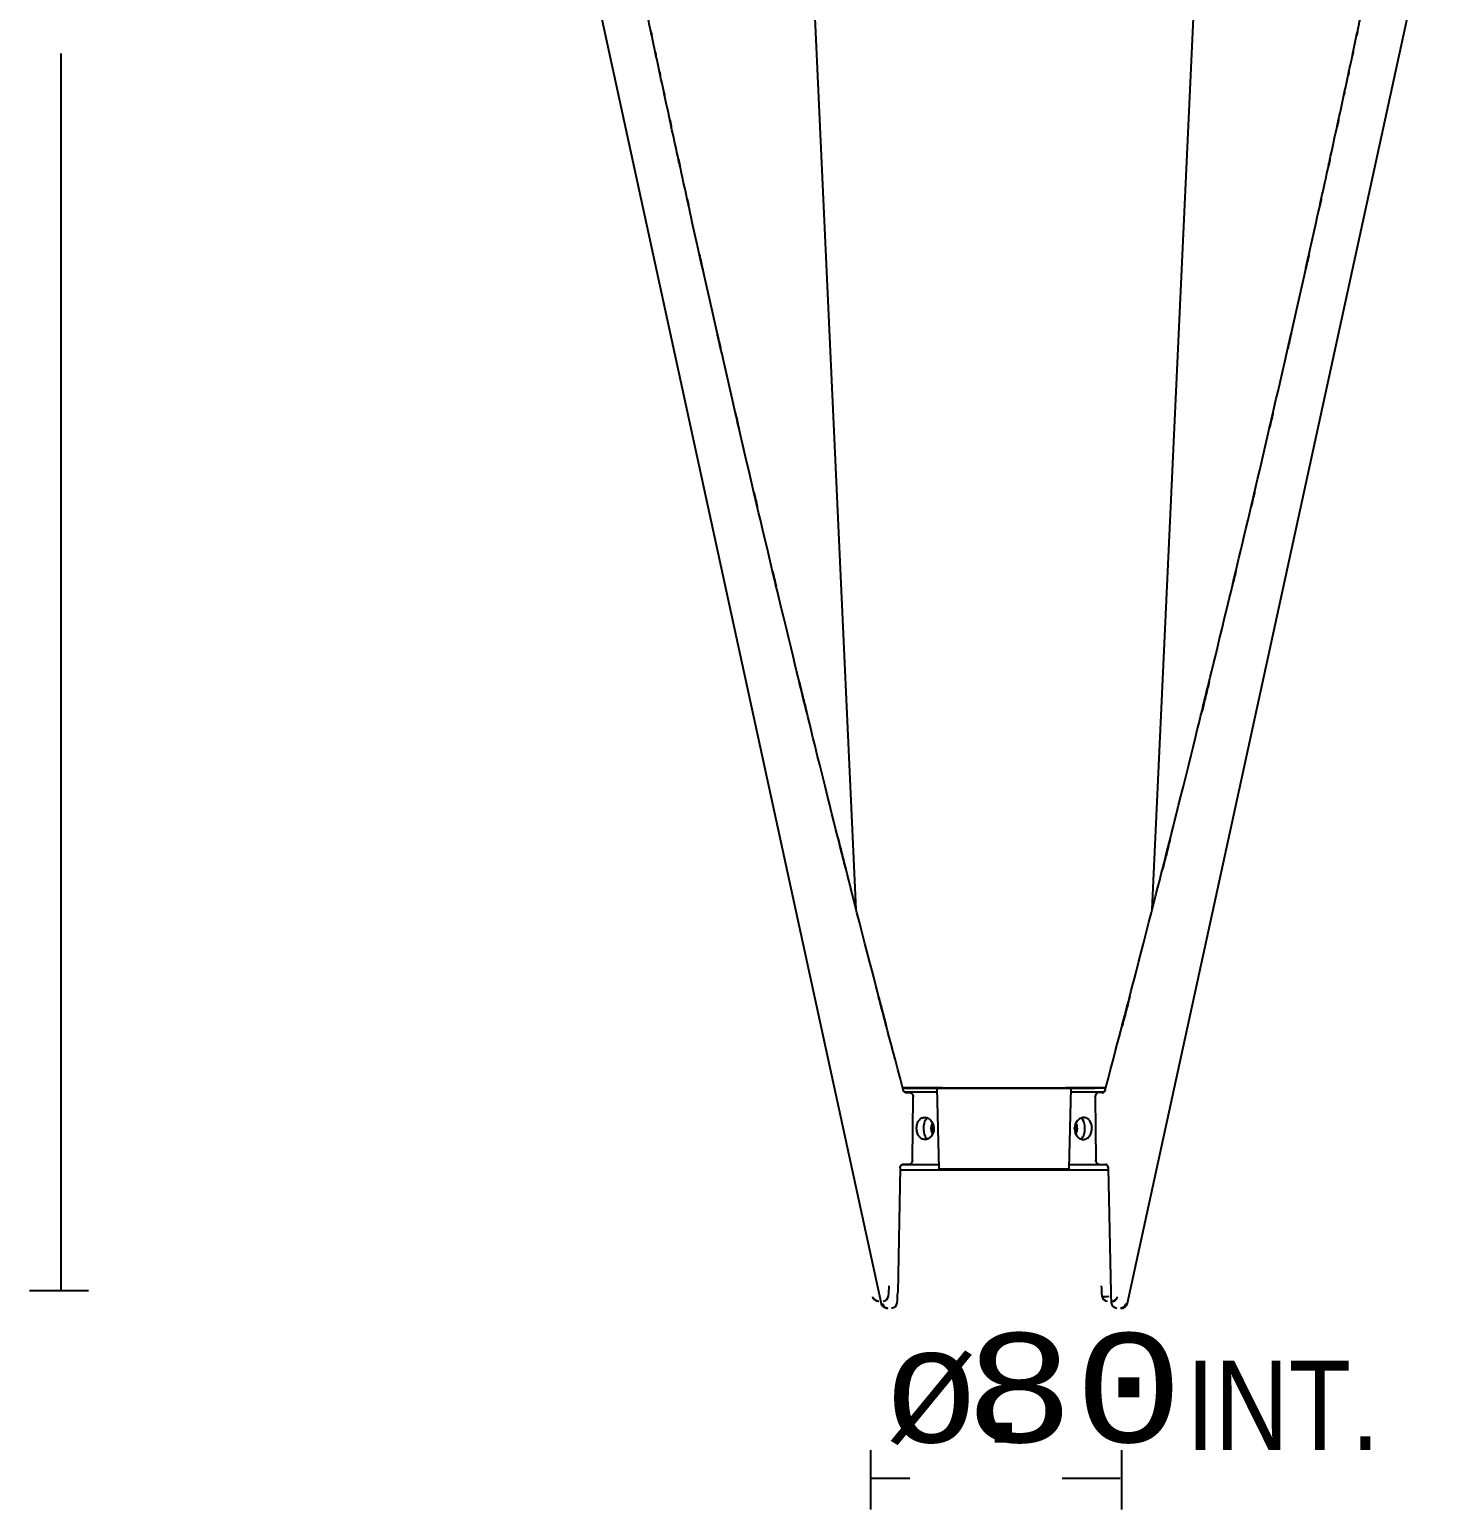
# Model space of a CAD drawing. Extents: x 56 to 129, y 48 to 232.
# Drawn here: x 60.1 to 115.7, y 48.2 to 106.8 of the extents above; entities that cross this region are included whole.
import ezdxf

# ---------------------------------------------------------------- set-up
doc = ezdxf.new("R2010")
doc.units = 0
doc.layers.add('LIVELLO_1', color=160, linetype='Continuous')
doc.styles.add('STD', font='txt')

# ---------------------------------------------------------------- blocks, each defined once
blk = doc.blocks.new('AI9-BLK1')
at = {"layer": 'LIVELLO_1'}
h = blk.add_hatch(color=7, dxfattribs=at)
h.dxf.hatch_style = 2
edge = h.paths.add_edge_path()
edge.add_spline(control_points=[(1.643, -83.275), (1.656, -83.142), (1.663, -83.009), (1.666, -82.874)], knot_values=[0, 0, 0, 0, 1, 1, 1, 1], degree=3, periodic=0)
h = blk.add_hatch(color=7, dxfattribs=at)
h.dxf.hatch_style = 2
edge = h.paths.add_edge_path()
edge.add_spline(control_points=[(10.062, -82.874), (10.064, -83.009), (10.07, -83.142), (10.083, -83.275)], knot_values=[0, 0, 0, 0, 1, 1, 1, 1], degree=3, periodic=0)
h = blk.add_hatch(color=7, dxfattribs=at)
h.dxf.hatch_style = 2
edge = h.paths.add_edge_path()
edge.add_spline(control_points=[(1.264, -83.494), (1.252, -83.492), (1.243, -83.491), (1.234, -83.489), (1.219, -83.489), (1.208, -83.487), (1.195, -83.484), (1.178, -83.48), (1.161, -83.474), (1.146, -83.466), (1.129, -83.458), (1.114, -83.449), (1.1, -83.438), (1.085, -83.427), (1.073, -83.415), (1.061, -83.4), (1.05, -83.385), (1.04, -83.37), (1.033, -83.355), (1.025, -83.336), (1.019, -83.32), (1.015, -83.304)], knot_values=[0, 0, 0, 0, 1, 1, 1, 2, 2, 2, 3, 3, 3, 4, 4, 4, 5, 5, 5, 6, 6, 6, 7, 7, 7, 7], degree=3, periodic=0)
h = blk.add_hatch(color=7, dxfattribs=at)
h.dxf.hatch_style = 2
edge = h.paths.add_edge_path()
edge.add_spline(control_points=[(1.424, -83.487), (1.539, -83.478), (1.63, -83.389), (1.643, -83.275)], knot_values=[0, 0, 0, 0, 1, 1, 1, 1], degree=3, periodic=0)
h = blk.add_hatch(color=7, dxfattribs=at)
h.dxf.hatch_style = 2
h.paths.add_polyline_path([(10.083, -83.275), (10.084, -83.275), (10.084, -83.276), (10.084, -83.278), (10.085, -83.278), (10.085, -83.279), (10.087, -83.279), (10.087, -83.281), (10.089, -83.282), (10.09, -83.282), (10.093, -83.284), (10.096, -83.287), (10.098, -83.289), (10.106, -83.291), (10.118, -83.294), (10.141, -83.298), (10.17, -83.299), (10.214, -83.301), (10.313, -83.297), (10.367, -83.29)], is_closed=False)
h = blk.add_hatch(color=7, dxfattribs=at)
h.dxf.hatch_style = 2
edge = h.paths.add_edge_path()
edge.add_spline(control_points=[(10.083, -83.275), (10.096, -83.389), (10.187, -83.478), (10.301, -83.487)], knot_values=[0, 0, 0, 0, 1, 1, 1, 1], degree=3, periodic=0)
h = blk.add_hatch(color=7, dxfattribs=at)
h.dxf.hatch_style = 2
edge = h.paths.add_edge_path()
edge.add_spline(control_points=[(10.462, -83.494), (10.472, -83.492), (10.483, -83.491), (10.493, -83.489), (10.507, -83.489), (10.519, -83.487), (10.532, -83.484), (10.548, -83.48), (10.564, -83.474), (10.581, -83.466), (10.597, -83.458), (10.612, -83.449), (10.626, -83.438), (10.64, -83.427), (10.654, -83.415), (10.665, -83.4), (10.675, -83.385), (10.686, -83.37), (10.694, -83.355), (10.701, -83.336), (10.707, -83.32), (10.711, -83.304)], knot_values=[0, 0, 0, 0, 1, 1, 1, 2, 2, 2, 3, 3, 3, 4, 4, 4, 5, 5, 5, 6, 6, 6, 7, 7, 7, 7], degree=3, periodic=0)
at = {"layer": 'LIVELLO_1', "color": 7}
for p, q in [((-10.806, -27.706), (1.352, -83.571)), ((23.244, -27.706), (11.086, -83.571)), ((0.361, -67.99), (-1.462, -28.416)), ((12.077, -67.99), (13.901, -28.416)), ((-31.108, -34.117), (-31.108, -83.021)), ((3.777, -75.046), (2.199, -75.046)), ((3.567, -75.217), (2.289, -75.217)), ((2.317, -75.23), (2.512, -75.243)), ((3.777, -75.046), (8.661, -75.046)), ((8.511, -75.054), (8.875, -75.054)), ((10.24, -75.046), (8.661, -75.046)), ((8.796, -78.246), (8.875, -75.054)), ((10.15, -75.217), (8.872, -75.217)), ((8.875, -75.054), (9.798, -75.054)), ((10.239, -75.054), (9.798, -75.054)), ((10.122, -75.23), (9.927, -75.243)), ((2.102, -78.212), (2.005, -83.142)), ((2.1, -78.279), (3.842, -78.279)), ((2.181, -78.079), (3.638, -78.079)), ((2.492, -78.056), (2.186, -78.076)), ((3.642, -78.246), (3.974, -78.246)), ((3.842, -78.279), (8.597, -78.279)), ((3.974, -78.246), (8.465, -78.246)), ((8.465, -78.246), (8.796, -78.246)), ((8.597, -78.279), (10.34, -78.279)), ((8.801, -78.079), (10.258, -78.079)), ((9.945, -78.056), (10.252, -78.076)), ((10.338, -78.212), (10.435, -83.142)), ((-30.013, -83.071), (-32.351, -83.071)), ((0.923, -89.384), (0.923, -91.721)), ((10.861, -89.384), (10.861, -91.721)), ((0.931, -90.481), (2.488, -90.481)), ((8.507, -90.481), (10.812, -90.481))]:
    blk.add_line(p, q, dxfattribs=at)
for points in [[(2.201, -75.054), (2.64, -75.054), (3.563, -75.054)], [(3.642, -78.246), (3.563, -75.054), (3.928, -75.054), (8.511, -75.054)], [(10.083, -83.275), (10.084, -83.275), (10.084, -83.276), (10.084, -83.278), (10.085, -83.278), (10.085, -83.279), (10.087, -83.279), (10.087, -83.281), (10.089, -83.282), (10.09, -83.282), (10.093, -83.284), (10.096, -83.287), (10.098, -83.289), (10.106, -83.291), (10.118, -83.294), (10.141, -83.298), (10.17, -83.299), (10.214, -83.301), (10.313, -83.297), (10.367, -83.29)]]:
    blk.add_lwpolyline(points, dxfattribs=at)
for points, knots in [([(2.219, -75.123), (-0.225, -65.81), (3.02, -78.231), (0.597, -68.912), (-1.774, -59.577), (1.375, -72.028), (-0.978, -62.688), (-3.278, -53.333), (-0.224, -65.81), (-2.504, -56.449), (-3.627, -51.763), (-2.133, -58.012), (-3.252, -53.324), (-4.357, -48.634), (-2.885, -54.889), (-3.987, -50.197), (-5.075, -45.502), (-3.627, -51.763), (-4.709, -47.066), (-5.782, -42.367), (-4.357, -48.634), (-5.423, -43.933), (-6.477, -39.228), (-5.075, -45.502), (-6.125, -40.796), (-6.643, -38.442), (-5.951, -41.581), (-6.469, -39.226), (-6.985, -36.871), (-6.298, -40.01), (-6.814, -37.657), (-7.326, -35.299), (-6.643, -38.442), (-7.153, -36.085), (-7.408, -34.906), (-7.07, -36.477), (-7.323, -35.298), (-7.576, -34.121), (-7.24, -35.693), (-7.493, -34.512), (-7.744, -33.334), (-7.408, -34.906), (-7.659, -33.726), (-7.911, -32.546), (-7.576, -34.121), (-7.826, -32.94), (-7.952, -32.35), (-7.785, -33.137), (-7.911, -32.546), (-8.034, -31.956), (-7.869, -32.745), (-7.994, -32.153), (-8.118, -31.562), (-7.951, -32.35), (-8.076, -31.761), (-8.201, -31.17), (-8.034, -31.957), (-8.159, -31.367)], [0, 0, 0, 0, 1, 1, 1, 2, 2, 2, 3, 3, 3, 4, 4, 4, 5, 5, 5, 6, 6, 6, 7, 7, 7, 8, 8, 8, 9, 9, 9, 10, 10, 10, 11, 11, 11, 12, 12, 12, 13, 13, 13, 14, 14, 14, 15, 15, 15, 16, 16, 16, 17, 17, 17, 18, 18, 18, 19, 19, 19, 19]), ([(10.219, -75.123), (12.662, -65.81), (9.419, -78.231), (11.841, -68.912), (14.212, -59.577), (11.064, -72.028), (13.415, -62.688), (15.717, -53.333), (12.661, -65.81), (14.943, -56.449), (16.066, -51.763), (14.573, -58.012), (15.691, -53.324), (16.796, -48.634), (15.325, -54.889), (16.425, -50.197), (17.513, -45.502), (16.066, -51.763), (17.149, -47.066), (18.22, -42.367), (16.796, -48.634), (17.862, -43.933), (18.915, -39.228), (17.513, -45.502), (18.562, -40.796), (19.082, -38.442), (18.39, -41.581), (18.909, -39.226), (19.426, -36.871), (18.737, -40.01), (19.252, -37.657), (19.764, -35.299), (19.082, -38.442), (19.593, -36.085), (19.847, -34.906), (19.508, -36.477), (19.762, -35.298), (20.015, -34.121), (19.679, -35.693), (19.93, -34.512), (20.183, -33.334), (19.847, -34.906), (20.098, -33.726), (20.349, -32.546), (20.015, -34.121), (20.265, -32.94), (20.39, -32.35), (20.225, -33.137), (20.349, -32.546), (20.473, -31.956), (20.306, -32.745), (20.432, -32.153), (20.556, -31.562), (20.39, -32.35), (20.514, -31.761), (20.639, -31.17), (20.473, -31.957), (20.597, -31.367)], [0, 0, 0, 0, 1, 1, 1, 2, 2, 2, 3, 3, 3, 4, 4, 4, 5, 5, 5, 6, 6, 6, 7, 7, 7, 8, 8, 8, 9, 9, 9, 10, 10, 10, 11, 11, 11, 12, 12, 12, 13, 13, 13, 14, 14, 14, 15, 15, 15, 16, 16, 16, 17, 17, 17, 18, 18, 18, 19, 19, 19, 19]), ([(2.337, -75.236), (2.337, -75.236), (2.337, -75.236), (2.337, -75.236), (2.337, -75.236), (2.337, -75.236), (2.337, -75.236), (2.337, -75.236), (2.336, -75.236), (2.336, -75.236), (2.333, -75.236), (2.337, -75.236), (2.334, -75.236), (2.329, -75.234), (2.336, -75.236), (2.33, -75.236), (2.325, -75.233), (2.333, -75.236), (2.328, -75.234), (2.321, -75.231), (2.329, -75.234), (2.323, -75.233), (2.315, -75.229), (2.325, -75.233), (2.317, -75.23), (2.301, -75.223), (2.323, -75.233), (2.306, -75.226), (2.287, -75.217), (2.312, -75.229), (2.294, -75.219), (2.275, -75.208), (2.3, -75.223), (2.281, -75.211), (2.262, -75.198), (2.287, -75.217), (2.269, -75.203), (2.235, -75.169), (2.279, -75.215), (2.247, -75.18), (2.22, -75.14), (2.255, -75.194), (2.23, -75.153), (2.213, -75.108), (2.235, -75.168), (2.219, -75.123)], [0, 0, 0, 0, 1, 1, 1, 2, 2, 2, 3, 3, 3, 4, 4, 4, 5, 5, 5, 6, 6, 6, 7, 7, 7, 8, 8, 8, 9, 9, 9, 10, 10, 10, 11, 11, 11, 12, 12, 12, 13, 13, 13, 14, 14, 14, 15, 15, 15, 15]), ([(2.492, -78.056), (2.524, -78.051), (2.484, -78.059), (2.515, -78.052), (2.544, -78.036), (2.505, -78.059), (2.534, -78.04), (2.562, -78.014), (2.526, -78.051), (2.552, -78.023), (2.577, -77.988), (2.545, -78.036), (2.568, -77.997), (2.587, -77.955), (2.564, -78.012), (2.58, -77.971), (2.593, -77.923), (2.577, -77.987), (2.587, -77.938), (2.593, -77.887), (2.587, -77.954), (2.591, -77.904), (2.591, -77.904), (2.618, -75.408), (2.618, -75.408)], [0, 0, 0, 0, 1, 1, 1, 2, 2, 2, 3, 3, 3, 4, 4, 4, 5, 5, 5, 6, 6, 6, 7, 7, 7, 8, 8, 8, 8]), ([(2.512, -75.243), (2.547, -75.249), (2.501, -75.238), (2.534, -75.248), (2.569, -75.264), (2.524, -75.241), (2.556, -75.26), (2.589, -75.289), (2.548, -75.249), (2.577, -75.279), (2.604, -75.317), (2.57, -75.266), (2.594, -75.306), (2.614, -75.351), (2.589, -75.29), (2.606, -75.337), (2.621, -75.389), (2.605, -75.318), (2.614, -75.371), (2.621, -75.425), (2.614, -75.354), (2.618, -75.408)], [0, 0, 0, 0, 1, 1, 1, 2, 2, 2, 3, 3, 3, 4, 4, 4, 5, 5, 5, 6, 6, 6, 7, 7, 7, 7]), ([(9.927, -75.243), (9.893, -75.249), (9.938, -75.238), (9.903, -75.248), (9.87, -75.264), (9.915, -75.241), (9.882, -75.26), (9.85, -75.289), (9.891, -75.249), (9.862, -75.279), (9.835, -75.317), (9.87, -75.266), (9.845, -75.306), (9.823, -75.351), (9.85, -75.29), (9.831, -75.337), (9.817, -75.389), (9.835, -75.318), (9.823, -75.371), (9.819, -75.425), (9.823, -75.354), (9.821, -75.408), (9.821, -75.408), (9.848, -77.904), (9.848, -77.904)], [0, 0, 0, 0, 1, 1, 1, 2, 2, 2, 3, 3, 3, 4, 4, 4, 5, 5, 5, 6, 6, 6, 7, 7, 7, 8, 8, 8, 8]), ([(10.101, -75.236), (10.101, -75.236), (10.101, -75.236), (10.101, -75.236), (10.101, -75.236), (10.102, -75.236), (10.102, -75.236), (10.104, -75.236), (10.101, -75.236), (10.104, -75.236), (10.106, -75.236), (10.102, -75.236), (10.105, -75.236), (10.109, -75.234), (10.104, -75.236), (10.108, -75.236), (10.113, -75.233), (10.105, -75.236), (10.112, -75.234), (10.119, -75.231), (10.109, -75.234), (10.117, -75.233), (10.125, -75.229), (10.113, -75.233), (10.121, -75.23), (10.138, -75.223), (10.114, -75.233), (10.133, -75.226), (10.151, -75.217), (10.126, -75.229), (10.146, -75.219), (10.165, -75.208), (10.138, -75.223), (10.158, -75.211), (10.178, -75.198), (10.153, -75.217), (10.17, -75.203), (10.204, -75.169), (10.161, -75.215), (10.191, -75.18), (10.219, -75.14), (10.184, -75.194), (10.208, -75.153), (10.226, -75.108), (10.204, -75.168), (10.219, -75.123)], [0, 0, 0, 0, 1, 1, 1, 2, 2, 2, 3, 3, 3, 4, 4, 4, 5, 5, 5, 6, 6, 6, 7, 7, 7, 8, 8, 8, 9, 9, 9, 10, 10, 10, 11, 11, 11, 12, 12, 12, 13, 13, 13, 14, 14, 14, 15, 15, 15, 15]), ([(3.068, -76.21), (2.957, -76.223), (3.104, -76.201), (2.994, -76.223), (2.889, -76.263), (3.027, -76.201), (2.926, -76.252), (2.832, -76.327), (2.953, -76.225), (2.865, -76.305), (2.787, -76.407), (2.886, -76.267), (2.815, -76.374), (2.758, -76.499), (2.83, -76.331), (2.779, -76.46), (2.744, -76.599), (2.786, -76.411), (2.758, -76.552), (2.745, -76.703), (2.756, -76.503), (2.752, -76.654), (2.765, -76.803), (2.744, -76.604), (2.762, -76.754), (2.798, -76.894), (2.745, -76.708), (2.788, -76.846), (2.847, -76.972), (2.765, -76.807), (2.829, -76.931), (2.905, -77.034), (2.798, -76.898), (2.882, -76.997), (2.974, -77.075), (2.847, -76.977), (2.944, -77.046), (3.048, -77.095), (2.908, -77.037), (3.014, -77.076), (3.126, -77.094), (2.978, -77.076), (3.089, -77.083), (3.203, -77.071), (3.053, -77.095), (3.164, -77.071), (3.275, -77.026), (3.13, -77.092), (3.236, -77.039), (3.339, -76.965), (3.206, -77.068), (3.304, -76.988), (3.392, -76.887), (3.278, -77.024), (3.36, -76.918), (3.48, -76.658), (3.341, -77.014), (3.432, -76.741), (3.439, -76.441), (3.451, -76.84), (3.425, -76.542), (3.32, -76.273), (3.479, -76.622), (3.345, -76.368), (3.259, -76.265), (3.379, -76.399), (3.285, -76.301), (3.185, -76.225), (3.322, -76.322), (3.217, -76.251), (3.109, -76.202), (3.256, -76.263), (3.143, -76.223), (3.031, -76.201), (3.182, -76.223), (3.068, -76.21)], [0, 0, 0, 0, 1, 1, 1, 2, 2, 2, 3, 3, 3, 4, 4, 4, 5, 5, 5, 6, 6, 6, 7, 7, 7, 8, 8, 8, 9, 9, 9, 10, 10, 10, 11, 11, 11, 12, 12, 12, 13, 13, 13, 14, 14, 14, 15, 15, 15, 16, 16, 16, 17, 17, 17, 18, 18, 18, 19, 19, 19, 20, 20, 20, 21, 21, 21, 22, 22, 22, 23, 23, 23, 24, 24, 24, 25, 25, 25, 25]), ([(3.175, -76.232), (3.06, -76.305), (2.996, -76.551), (3.033, -76.781), (3.056, -76.92), (3.11, -77.024), (3.179, -77.067)], [0, 0, 0, 0, 1, 1, 1, 2, 2, 2, 2]), ([(3.392, -76.444), (3.335, -76.487), (3.307, -76.615), (3.329, -76.727), (3.341, -76.787), (3.364, -76.834), (3.396, -76.855)], [0, 0, 0, 0, 1, 1, 1, 2, 2, 2, 2]), ([(3.404, -76.473), (3.356, -76.547), (3.346, -76.682), (3.383, -76.78), (3.39, -76.796), (3.399, -76.814), (3.407, -76.828)], [0, 0, 0, 0, 1, 1, 1, 2, 2, 2, 2]), ([(3.425, -76.771), (3.392, -76.653), (3.431, -76.812), (3.406, -76.69), (3.399, -76.558), (3.403, -76.734), (3.404, -76.601), (3.423, -76.479), (3.392, -76.641), (3.419, -76.521)], [0, 0, 0, 0, 1, 1, 1, 2, 2, 2, 3, 3, 3, 3]), ([(9.371, -76.21), (9.483, -76.223), (9.335, -76.201), (9.445, -76.223), (9.549, -76.263), (9.413, -76.201), (9.514, -76.252), (9.606, -76.327), (9.485, -76.225), (9.573, -76.305), (9.652, -76.407), (9.553, -76.267), (9.624, -76.374), (9.681, -76.499), (9.609, -76.331), (9.66, -76.46), (9.695, -76.599), (9.654, -76.411), (9.681, -76.552), (9.694, -76.703), (9.681, -76.503), (9.687, -76.654), (9.674, -76.803), (9.695, -76.604), (9.675, -76.754), (9.641, -76.894), (9.692, -76.708), (9.65, -76.846), (9.593, -76.972), (9.674, -76.807), (9.61, -76.931), (9.533, -77.034), (9.639, -76.898), (9.557, -76.997), (9.466, -77.075), (9.59, -76.977), (9.493, -77.046), (9.39, -77.095), (9.531, -77.037), (9.424, -77.076), (9.313, -77.094), (9.462, -77.076), (9.35, -77.083), (9.236, -77.071), (9.386, -77.095), (9.274, -77.071), (9.164, -77.026), (9.31, -77.092), (9.202, -77.039), (9.098, -76.965), (9.232, -77.068), (9.137, -76.988), (9.048, -76.887), (9.162, -77.024), (9.078, -76.918), (8.957, -76.658), (9.097, -77.014), (9.008, -76.741), (9, -76.441), (8.989, -76.84), (9.014, -76.542), (9.118, -76.273), (8.96, -76.622), (9.093, -76.368), (9.181, -76.265), (9.061, -76.399), (9.153, -76.301), (9.255, -76.225), (9.117, -76.322), (9.223, -76.251), (9.331, -76.202), (9.183, -76.263), (9.296, -76.223), (9.409, -76.201), (9.257, -76.223), (9.371, -76.21)], [0, 0, 0, 0, 1, 1, 1, 2, 2, 2, 3, 3, 3, 4, 4, 4, 5, 5, 5, 6, 6, 6, 7, 7, 7, 8, 8, 8, 9, 9, 9, 10, 10, 10, 11, 11, 11, 12, 12, 12, 13, 13, 13, 14, 14, 14, 15, 15, 15, 16, 16, 16, 17, 17, 17, 18, 18, 18, 19, 19, 19, 20, 20, 20, 21, 21, 21, 22, 22, 22, 23, 23, 23, 24, 24, 24, 25, 25, 25, 25]), ([(9.02, -76.521), (9.048, -76.641), (9.016, -76.479), (9.036, -76.601), (9.036, -76.734), (9.04, -76.558), (9.033, -76.69), (9.008, -76.812), (9.048, -76.653), (9.014, -76.771)], [0, 0, 0, 0, 1, 1, 1, 2, 2, 2, 3, 3, 3, 3]), ([(9.031, -76.828), (9.081, -76.758), (9.093, -76.622), (9.059, -76.524), (9.052, -76.503), (9.043, -76.487), (9.035, -76.473)], [0, 0, 0, 0, 1, 1, 1, 2, 2, 2, 2]), ([(9.043, -76.855), (9.1, -76.817), (9.13, -76.693), (9.111, -76.579), (9.101, -76.517), (9.078, -76.468), (9.049, -76.444)], [0, 0, 0, 0, 1, 1, 1, 2, 2, 2, 2]), ([(9.259, -77.067), (9.375, -76.999), (9.44, -76.756), (9.406, -76.525), (9.386, -76.384), (9.332, -76.275), (9.263, -76.232)], [0, 0, 0, 0, 1, 1, 1, 2, 2, 2, 2]), ([(2.102, -78.212), (2.121, -78.108), (2.087, -78.245), (2.119, -78.144), (2.18, -78.059), (2.091, -78.166), (2.163, -78.09), (2.243, -78.045), (2.134, -78.099), (2.216, -78.063)], [0, 0, 0, 0, 1, 1, 1, 2, 2, 2, 3, 3, 3, 3]), ([(9.945, -78.056), (9.915, -78.051), (9.956, -78.059), (9.924, -78.052), (9.894, -78.036), (9.934, -78.059), (9.903, -78.04), (9.877, -78.014), (9.913, -78.051), (9.887, -78.023), (9.862, -77.988), (9.894, -78.036), (9.87, -77.997), (9.852, -77.955), (9.876, -78.012), (9.859, -77.971), (9.846, -77.923), (9.862, -77.987), (9.85, -77.938), (9.845, -77.887), (9.85, -77.954), (9.848, -77.904)], [0, 0, 0, 0, 1, 1, 1, 2, 2, 2, 3, 3, 3, 4, 4, 4, 5, 5, 5, 6, 6, 6, 7, 7, 7, 7]), ([(10.338, -78.212), (10.319, -78.108), (10.353, -78.245), (10.321, -78.144), (10.259, -78.059), (10.349, -78.166), (10.276, -78.09), (10.196, -78.045), (10.305, -78.099), (10.222, -78.063)], [0, 0, 0, 0, 1, 1, 1, 2, 2, 2, 3, 3, 3, 3]), ([(1.763, -83.758), (1.878, -83.747), (1.97, -83.657), (1.981, -83.542), (1.994, -83.411), (2.002, -83.276), (2.005, -83.142)], [0, 0, 0, 0, 1, 1, 1, 2, 2, 2, 2]), ([(1.264, -83.494), (1.252, -83.492), (1.243, -83.491), (1.234, -83.489), (1.219, -83.489), (1.208, -83.487), (1.195, -83.484), (1.178, -83.48), (1.161, -83.474), (1.146, -83.466), (1.129, -83.458), (1.114, -83.449), (1.1, -83.438), (1.085, -83.427), (1.073, -83.415), (1.061, -83.4), (1.05, -83.385), (1.04, -83.37), (1.033, -83.355), (1.025, -83.336), (1.019, -83.32), (1.015, -83.304)], [0, 0, 0, 0, 1, 1, 1, 2, 2, 2, 3, 3, 3, 4, 4, 4, 5, 5, 5, 6, 6, 6, 7, 7, 7, 7]), ([(1.601, -83.764), (1.554, -83.758), (1.617, -83.765), (1.569, -83.759), (1.512, -83.751), (1.589, -83.765), (1.532, -83.754), (1.457, -83.73), (1.556, -83.765), (1.482, -83.737), (1.413, -83.696), (1.504, -83.753), (1.436, -83.708), (1.377, -83.651), (1.454, -83.728), (1.397, -83.67), (1.353, -83.602), (1.41, -83.694), (1.368, -83.621), (1.34, -83.546), (1.375, -83.65), (1.352, -83.571)], [0, 0, 0, 0, 1, 1, 1, 2, 2, 2, 3, 3, 3, 4, 4, 4, 5, 5, 5, 6, 6, 6, 7, 7, 7, 7]), ([(1.413, -83.583), (1.431, -83.647), (1.405, -83.561), (1.425, -83.624), (1.454, -83.683), (1.415, -83.606), (1.446, -83.663), (1.482, -83.716), (1.431, -83.648), (1.471, -83.697), (1.517, -83.739), (1.455, -83.683), (1.502, -83.724), (1.553, -83.758), (1.483, -83.716), (1.536, -83.745), (1.592, -83.766), (1.517, -83.74), (1.574, -83.758), (1.633, -83.766), (1.554, -83.758), (1.613, -83.764)], [0, 0, 0, 0, 1, 1, 1, 2, 2, 2, 3, 3, 3, 4, 4, 4, 5, 5, 5, 6, 6, 6, 7, 7, 7, 7]), ([(10.462, -83.494), (10.472, -83.492), (10.483, -83.491), (10.493, -83.489), (10.507, -83.489), (10.519, -83.487), (10.532, -83.484), (10.548, -83.48), (10.564, -83.474), (10.581, -83.466), (10.597, -83.458), (10.612, -83.449), (10.626, -83.438), (10.64, -83.427), (10.654, -83.415), (10.665, -83.4), (10.675, -83.385), (10.686, -83.37), (10.694, -83.355), (10.701, -83.336), (10.707, -83.32), (10.711, -83.304)], [0, 0, 0, 0, 1, 1, 1, 2, 2, 2, 3, 3, 3, 4, 4, 4, 5, 5, 5, 6, 6, 6, 7, 7, 7, 7]), ([(11.027, -83.583), (11.008, -83.647), (11.033, -83.561), (11.012, -83.624), (10.985, -83.683), (11.024, -83.606), (10.993, -83.663), (10.956, -83.716), (11.007, -83.648), (10.968, -83.697), (10.922, -83.739), (10.985, -83.683), (10.938, -83.724), (10.885, -83.758), (10.956, -83.716), (10.903, -83.745), (10.846, -83.766), (10.921, -83.74), (10.864, -83.758), (10.807, -83.766), (10.883, -83.758), (10.825, -83.764)], [0, 0, 0, 0, 1, 1, 1, 2, 2, 2, 3, 3, 3, 4, 4, 4, 5, 5, 5, 6, 6, 6, 7, 7, 7, 7]), ([(10.837, -83.764), (10.883, -83.758), (10.822, -83.765), (10.87, -83.759), (10.925, -83.751), (10.85, -83.765), (10.907, -83.754), (10.982, -83.73), (10.883, -83.765), (10.957, -83.737), (11.027, -83.696), (10.935, -83.753), (11.003, -83.708), (11.061, -83.651), (10.985, -83.728), (11.04, -83.67), (11.085, -83.602), (11.028, -83.694), (11.069, -83.621), (11.098, -83.546), (11.064, -83.65), (11.086, -83.571)], [0, 0, 0, 0, 1, 1, 1, 2, 2, 2, 3, 3, 3, 4, 4, 4, 5, 5, 5, 6, 6, 6, 7, 7, 7, 7])]:
    blk.add_open_spline(points, degree=3, knots=knots, dxfattribs=at)
for points in [[(1.643, -83.275), (1.656, -83.142), (1.663, -83.009), (1.666, -82.874)], [(10.062, -82.874), (10.064, -83.009), (10.07, -83.142), (10.083, -83.275)], [(10.435, -83.142), (10.437, -83.276), (10.444, -83.411), (10.456, -83.542)], [(1.424, -83.487), (1.539, -83.478), (1.63, -83.389), (1.643, -83.275)], [(10.083, -83.275), (10.096, -83.389), (10.187, -83.478), (10.301, -83.487)], [(10.456, -83.542), (10.468, -83.657), (10.562, -83.747), (10.676, -83.758)]]:
    blk.add_open_spline(points, degree=3, dxfattribs=at)
at = {"layer": 'LIVELLO_1', "color": 7, "attachment_point": 1, "style": 'STD'}
for s, insert, char_height in [('\\fCourier|b0|i0;\\H4.3192;\\C7;80', (4.657, -84.746), 4.31922), ('\\fCourier|b0|i0;\\H3.5368;\\C7;Ø', (1.567, -85.543), 3.53678), ('\\fArial Narrow|b0|i0;\\H3.5368;\\C7;INT.', (13.422, -85.839), 3.53678), ('\\fCourier|b0|i0;\\H3.5368;\\C7;.', (4.417, -85.543), 3.53678)]:
    blk.add_mtext(s, dxfattribs=dict(at, insert=insert, char_height=char_height))

msp = doc.modelspace()

# ---------------------------------------------------------------- block references
at = {"layer": 'LIVELLO_1', "color": 7}
msp.add_blockref('AI9-BLK1', (92.489273, 139.965789), dxfattribs=at)

doc.saveas('drawing.dxf')
